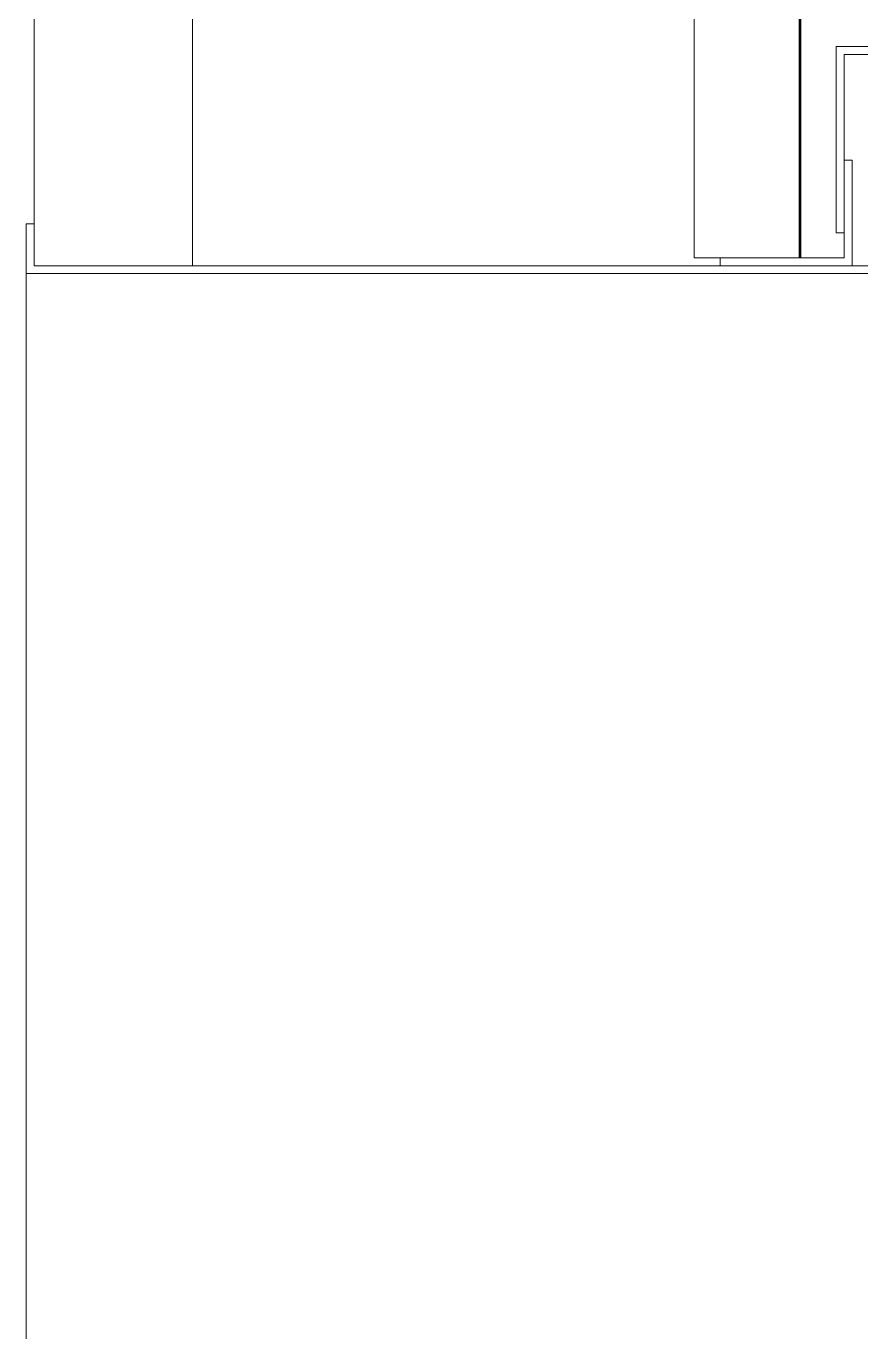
# Model space of a CAD drawing. Extents: x -1439 to 23780, y -1362 to 4476.
# Drawn here: x 7067.2 to 7098.81, y 821.27 to 870.75 of the extents above; entities that cross this region are included whole.
import ezdxf

# ---------------------------------------------------------------- set-up
doc = ezdxf.new("R2010")
doc.units = 0
doc.header["$MEASUREMENT"] = 0
for name, color, linetype, lineweight in [('Audi$0$06C', 8, 'Continuous', 9), ('Audi$0$06D', 8, 'Continuous', 9), ('Audi$0$10', 8, 'Continuous', 9)]:
    doc.layers.add(name, color=color, linetype=linetype, lineweight=lineweight)

msp = doc.modelspace()

# ---------------------------------------------------------------- linework, layer by layer
at = {"layer": 'Audi$0$06C'}
for q in [(7067.5, 2865), (7067.5, 861.676)]:
    msp.add_line((7067.5, 861.676), q, dxfattribs=at)
at = {"layer": 'Audi$0$06D'}
for points in [[(7098.174, 861.976), (7092.5, 861.976), (7092.5, 1450)], [(7067.2, 861.676), (7067.2, 284.7), (9765.58, 284.7)]]:
    msp.add_lwpolyline(points, dxfattribs=at)
at = {"layer": 'Audi$0$10'}
msp.add_line((7073.5, 861.676), (7073.5, 2859), dxfattribs=at)
at = {"layer": 'Audi$0$10', "const_width": 0.1}
msp.add_lwpolyline([(7096.5, 861.976), (7096.5, 1456.63)], dxfattribs=at)
at = {"layer": 'Audi$0$10'}
for points in [[(7097.874, 862.917), (7098.174, 862.917), (7098.174, 869.676), (7109.59, 869.676), (7109.59, 869.976), (7097.874, 869.976)], [(7098.474, 861.676), (7098.474, 865.676), (7098.174, 865.676), (7098.174, 861.976), (7093.474, 861.976), (7093.474, 861.676), (7098.474, 861.676)], [(7067.2, 863.265), (7067.2, 861.376), (7103.145, 861.376), (7103.145, 861.676), (7067.5, 861.676), (7067.5, 863.265)]]:
    msp.add_lwpolyline(points, close=True, dxfattribs=at)

doc.saveas('drawing.dxf')
